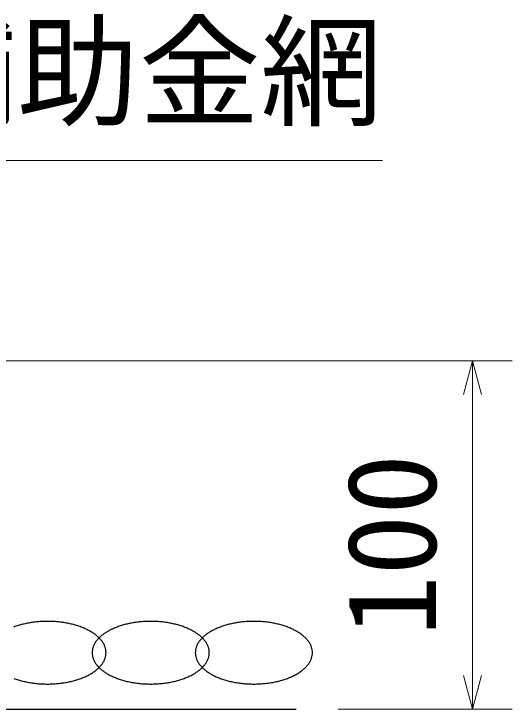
# Model space of a CAD drawing. Units: millimetres, scale not verified. Extents: x 400 to 16400, y 400 to 11650.
# Drawn here: x 2576 to 3148, y 2079 to 2878 of the extents above; entities that cross this region are included whole.
import ezdxf
from ezdxf.enums import TextEntityAlignment as Align

# ---------------------------------------------------------------- set-up
doc = ezdxf.new("R2010")
doc.units = ezdxf.units.MM
doc.header["$LTSCALE"] = 40
for name, color, linetype, lineweight in [('C-STR', 1, 'Continuous', 25), ('C-STR-DIM', 1, 'Continuous', 13), ('C-STR-HTXT', 1, 'Continuous', 13)]:
    doc.layers.add(name, color=color, linetype=linetype, lineweight=lineweight)
doc.styles.add('ＭＳ ゴシック', font='')
doc.styles.get('ＭＳ ゴシック').set_extended_font_data('MS Gothic')

msp = doc.modelspace()

# ---------------------------------------------------------------- linework, layer by layer
at = {"layer": 'C-STR', "color": 7}
msp.add_line((1016.6, 2079.08), (2900.44, 2079.08), dxfattribs=at)
at = {"layer": 'C-STR'}
for centre, radius, start, end in [((2607.43, 2089.33), 89.72, 107.15318, 110.49344), ((2610.09, 2080.57), 98.87, 103.99869, 107.13099), ((2612.07, 2072.51), 107.17, 101.01196, 103.98166), ((2613.4, 2065.54), 114.27, 98.15282, 100.99949), ((2614.17, 2060.01), 119.85, 95.38561, 98.14445), ((2614.52, 2056.22), 123.66, 92.67795, 95.38106), ((2614.6, 2054.35), 125.53, 89.99955, 92.67705), ((2614.61, 2054.53), 125.36, 87.32113, 90.00228), ((2614.73, 2056.72), 123.16, 84.61342, 87.32758), ((2615.13, 2060.82), 119.04, 81.84613, 84.62382), ((2615.99, 2066.61), 113.19, 78.98686, 81.86084), ((2617.43, 2073.79), 105.86, 75.99997, 79.00641), ((2619.52, 2082), 97.39, 72.84527, 76.02505), ((2622.29, 2090.82), 88.14, 69.47661, 72.87677), ((2625.73, 2099.85), 78.49, 65.84032, 69.51561), ((2722.66, 2098.35), 80.11, 110.52158, 114.12249), ((2725.99, 2089.33), 89.72, 107.15318, 110.49344), ((2728.65, 2080.57), 98.87, 103.99869, 107.13099), ((2730.63, 2072.51), 107.17, 101.01196, 103.98166), ((2731.96, 2065.54), 114.27, 98.15282, 100.99949), ((2732.73, 2060.01), 119.85, 95.38561, 98.14445), ((2733.08, 2056.22), 123.66, 92.67795, 95.38106), ((2733.16, 2054.35), 125.53, 89.99955, 92.67705), ((2733.17, 2054.53), 125.36, 87.32113, 90.00228), ((2733.29, 2056.72), 123.16, 84.61342, 87.32758), ((2733.69, 2060.82), 119.04, 81.84613, 84.62382), ((2734.55, 2066.61), 113.19, 78.98686, 81.86084), ((2735.99, 2073.79), 105.86, 75.99997, 79.00641), ((2738.08, 2082), 97.39, 72.84527, 76.02505), ((2740.85, 2090.82), 88.14, 69.47661, 72.87677), ((2744.29, 2099.85), 78.49, 65.84032, 69.51561), ((2841.22, 2098.35), 80.11, 110.52158, 114.12249), ((2844.55, 2089.33), 89.72, 107.15318, 110.49344), ((2847.21, 2080.57), 98.87, 103.99869, 107.13099), ((2849.19, 2072.51), 107.17, 101.01196, 103.98166), ((2850.52, 2065.54), 114.27, 98.15282, 100.99949), ((2851.29, 2060.01), 119.85, 95.38561, 98.14445), ((2851.64, 2056.22), 123.66, 92.67795, 95.38106), ((2851.72, 2054.35), 125.53, 89.99955, 92.67705), ((2851.73, 2054.53), 125.36, 87.32113, 90.00228), ((2851.85, 2056.72), 123.16, 84.61342, 87.32758), ((2852.25, 2060.82), 119.04, 81.84613, 84.62382), ((2853.11, 2066.61), 113.19, 78.98686, 81.86084), ((2854.55, 2073.79), 105.86, 75.99997, 79.00641), ((2856.64, 2082), 97.39, 72.84527, 76.02505), ((2859.41, 2090.82), 88.14, 69.47661, 72.87677), ((2862.85, 2099.85), 78.49, 65.84032, 69.51561), ((2629.74, 2108.66), 68.8, 61.87376, 65.88808), ((2634.21, 2116.89), 59.44, 57.50416, 61.93159), ((2638.96, 2124.23), 50.7, 52.64863, 57.57321), ((2709.61, 2123.08), 52.1, 122.49311, 127.28505), ((2714.33, 2115.57), 60.96, 118.1238, 122.44045), ((2718.73, 2107.22), 70.4, 114.15757, 118.0806), ((2748.3, 2108.66), 68.8, 61.87376, 65.88808), ((2752.77, 2116.89), 59.44, 57.50416, 61.93159), ((2757.52, 2124.23), 50.7, 52.64863, 57.57321), ((2828.17, 2123.08), 52.1, 122.49311, 127.28505), ((2832.89, 2115.57), 60.96, 118.12381, 122.44045), ((2837.29, 2107.22), 70.4, 114.15757, 118.0806), ((2866.86, 2108.66), 68.8, 61.87376, 65.88808), ((2871.33, 2116.89), 59.44, 57.50416, 61.93159), ((2876.08, 2124.23), 50.7, 52.64863, 57.57321), ((2643.79, 2130.45), 42.82, 47.21659, 52.7294), ((2695.67, 2138.6), 31.17, 138.88111, 145.63061), ((2700.06, 2134.69), 37.05, 132.78067, 138.79433), ((2648.47, 2135.43), 35.99, 41.11694, 47.30805), ((2704.78, 2129.5), 44.06, 127.34847, 132.70554), ((2652.79, 2139.13), 30.3, 34.27301, 41.21527), ((2762.35, 2130.45), 42.82, 47.21659, 52.7294), ((2814.23, 2138.6), 31.17, 138.88111, 145.63061), ((2818.62, 2134.69), 37.05, 132.78067, 138.79433), ((2767.03, 2135.43), 35.99, 41.11694, 47.30805), ((2823.34, 2129.5), 44.06, 127.34847, 132.70554), ((2771.35, 2139.13), 30.3, 34.27301, 41.21527), ((2880.91, 2130.45), 42.82, 47.21659, 52.7294), ((2885.59, 2135.43), 35.99, 41.11694, 47.30805), ((2889.91, 2139.13), 30.3, 34.27301, 41.21527), ((2686.53, 2143.65), 20.66, 161.727, 170.62758), ((2688.72, 2142.89), 22.99, 153.35475, 161.63457), ((2691.82, 2141.28), 26.48, 145.7268, 153.25504), ((2656.52, 2141.62), 25.81, 26.64796, 34.37019), ((2659.48, 2143.07), 22.52, 18.27941, 26.73127), ((2661.51, 2143.72), 20.39, 9.31198, 18.33344), ((2805.09, 2143.65), 20.66, 161.727, 170.62758), ((2807.28, 2142.89), 22.99, 153.35475, 161.63457), ((2810.38, 2141.28), 26.48, 145.72681, 153.25504), ((2775.08, 2141.62), 25.81, 26.64796, 34.37019), ((2778.04, 2143.07), 22.52, 18.27941, 26.73127), ((2780.07, 2143.72), 20.39, 9.31198, 18.33344), ((2893.64, 2141.62), 25.81, 26.64796, 34.37019), ((2896.6, 2143.07), 22.52, 18.27941, 26.73127), ((2898.63, 2143.72), 20.39, 9.31198, 18.33344), ((2685.35, 2143.87), 19.47, 170.69772, 179.97257), ((2685.26, 2143.88), 19.38, 180.00552, 189.32419), ((2686.26, 2144.04), 20.39, 189.31198, 198.33344), ((2661.24, 2144.11), 20.66, 341.727, 350.62758), ((2662.51, 2143.88), 19.38, 0.00552, 9.32419), ((2662.42, 2143.89), 19.47, 350.69772, 359.97257), ((2803.91, 2143.87), 19.47, 170.69772, 179.97257), ((2803.82, 2143.88), 19.38, 180.00552, 189.32419), ((2804.82, 2144.04), 20.39, 189.31198, 198.33344), ((2779.8, 2144.11), 20.66, 341.727, 350.62758), ((2781.07, 2143.88), 19.38, 0.00552, 9.32419), ((2780.98, 2143.89), 19.47, 350.69772, 359.97257), ((2898.36, 2144.11), 20.66, 341.727, 350.62758), ((2899.63, 2143.88), 19.38, 0.00552, 9.32419), ((2899.54, 2143.89), 19.47, 350.69772, 359.97257), ((2688.29, 2144.69), 22.52, 198.27941, 206.73127), ((2691.25, 2146.14), 25.81, 206.64796, 214.37019), ((2655.95, 2146.48), 26.48, 325.72681, 333.25504), ((2659.05, 2144.87), 22.99, 333.35475, 341.63457), ((2806.85, 2144.69), 22.52, 198.27941, 206.73127), ((2809.81, 2146.14), 25.81, 206.64796, 214.37019), ((2774.51, 2146.48), 26.48, 325.7268, 333.25504), ((2777.61, 2144.87), 22.99, 333.35475, 341.63457), ((2893.07, 2146.48), 26.48, 325.72681, 333.25504), ((2896.17, 2144.87), 22.99, 333.35475, 341.63457), ((2642.99, 2158.26), 44.06, 307.34847, 312.70554), ((2694.98, 2148.63), 30.3, 214.27301, 221.21527), ((2699.3, 2152.33), 35.99, 221.11694, 227.30805), ((2647.71, 2153.07), 37.05, 312.78067, 318.79433), ((2703.98, 2157.31), 42.82, 227.21659, 232.7294), ((2652.1, 2149.16), 31.17, 318.88111, 325.63061), ((2761.55, 2158.26), 44.06, 307.34847, 312.70554), ((2813.54, 2148.63), 30.3, 214.27301, 221.21527), ((2817.86, 2152.33), 35.99, 221.11694, 227.30805), ((2766.27, 2153.07), 37.05, 312.78067, 318.79433), ((2822.54, 2157.31), 42.82, 227.21659, 232.7294), ((2770.66, 2149.16), 31.17, 318.88111, 325.63061), ((2880.11, 2158.26), 44.06, 307.34847, 312.70554), ((2884.83, 2153.07), 37.05, 312.78067, 318.79433), ((2889.22, 2149.16), 31.17, 318.88111, 325.63061), ((2629.04, 2180.54), 70.4, 294.15757, 298.0806), ((2633.44, 2172.19), 60.96, 298.12381, 302.44045), ((2638.16, 2164.68), 52.1, 302.49311, 307.28505), ((2708.81, 2163.53), 50.7, 232.64863, 237.57321), ((2713.56, 2170.87), 59.44, 237.50416, 241.93159), ((2718.03, 2179.1), 68.8, 241.87376, 245.88808), ((2747.6, 2180.54), 70.4, 294.15757, 298.0806), ((2752, 2172.19), 60.96, 298.12381, 302.44045), ((2756.72, 2164.68), 52.1, 302.49311, 307.28505), ((2827.37, 2163.53), 50.7, 232.64863, 237.57321), ((2832.12, 2170.87), 59.44, 237.50416, 241.93159), ((2836.59, 2179.1), 68.8, 241.87376, 245.88808), ((2866.16, 2180.54), 70.4, 294.15757, 298.0806), ((2870.56, 2172.19), 60.96, 298.1238, 302.44045), ((2875.28, 2164.68), 52.1, 302.49311, 307.28505), ((2606.92, 2196.94), 88.14, 249.47661, 252.87677), ((2609.69, 2205.76), 97.39, 252.84527, 256.02505), ((2611.78, 2213.97), 105.86, 255.99997, 259.00641), ((2613.22, 2221.15), 113.19, 258.98686, 261.86084), ((2614.08, 2226.94), 119.04, 261.84613, 264.62382), ((2615.04, 2227.75), 119.85, 275.38561, 278.14445), ((2615.81, 2222.22), 114.27, 278.15282, 280.99949), ((2617.14, 2215.25), 107.17, 281.01196, 283.98166), ((2619.12, 2207.19), 98.87, 283.99869, 287.13099), ((2621.78, 2198.43), 89.72, 287.15318, 290.49344), ((2625.11, 2189.41), 80.11, 290.52158, 294.12249), ((2722.04, 2187.91), 78.49, 245.84032, 249.51561), ((2725.48, 2196.94), 88.14, 249.47661, 252.87677), ((2728.25, 2205.76), 97.39, 252.84527, 256.02505), ((2730.34, 2213.97), 105.86, 255.99997, 259.00641), ((2731.78, 2221.15), 113.19, 258.98686, 261.86084), ((2732.64, 2226.94), 119.04, 261.84613, 264.62382), ((2733.6, 2227.75), 119.85, 275.38561, 278.14445), ((2734.37, 2222.22), 114.27, 278.15282, 280.99949), ((2735.7, 2215.25), 107.17, 281.01196, 283.98166), ((2737.68, 2207.19), 98.87, 283.99869, 287.13099), ((2740.34, 2198.43), 89.72, 287.15318, 290.49344), ((2743.67, 2189.41), 80.11, 290.52158, 294.12249), ((2840.6, 2187.91), 78.49, 245.84032, 249.51561), ((2844.04, 2196.94), 88.14, 249.47661, 252.87677), ((2846.81, 2205.76), 97.39, 252.84527, 256.02505), ((2848.9, 2213.97), 105.86, 255.99997, 259.00641), ((2850.34, 2221.15), 113.19, 258.98686, 261.86084), ((2851.2, 2226.94), 119.04, 261.84613, 264.62382), ((2852.16, 2227.75), 119.85, 275.38561, 278.14445), ((2852.93, 2222.22), 114.27, 278.15282, 280.99949), ((2854.26, 2215.25), 107.17, 281.01196, 283.98166), ((2856.24, 2207.19), 98.87, 283.99869, 287.13099), ((2858.9, 2198.43), 89.72, 287.15318, 290.49344), ((2862.23, 2189.41), 80.11, 290.52158, 294.12249), ((2614.48, 2231.04), 123.16, 264.61342, 267.32758), ((2614.6, 2233.24), 125.36, 267.32113, 270.00228), ((2614.61, 2233.41), 125.53, 269.99955, 272.67705), ((2614.69, 2231.54), 123.66, 272.67795, 275.38106), ((2733.04, 2231.04), 123.16, 264.61342, 267.32758), ((2733.16, 2233.24), 125.36, 267.32113, 270.00228), ((2733.17, 2233.41), 125.53, 269.99955, 272.67705), ((2733.25, 2231.54), 123.66, 272.67795, 275.38106), ((2851.6, 2231.04), 123.16, 264.61342, 267.32758), ((2851.72, 2233.24), 125.36, 267.32113, 270.00228), ((2851.73, 2233.41), 125.53, 269.99955, 272.67705), ((2851.81, 2231.54), 123.66, 272.67795, 275.38106)]:
    msp.add_arc(centre, radius, start, end, dxfattribs=at)
at = {"layer": 'C-STR-DIM'}
for p, q in [((2128.44, 2479.08), (3148.44, 2479.08)), ((3102.78, 2479.08), (3092.43, 2440.44)), ((3102.78, 2079.08), (3102.78, 2479.08)), ((3102.78, 2479.08), (3113.14, 2440.44)), ((3102.78, 2079.08), (3092.43, 2117.72)), ((3102.78, 2079.08), (3113.14, 2117.72)), ((2948.44, 2079.08), (3148.44, 2079.08))]:
    msp.add_line(p, q, dxfattribs=at)
at = {"layer": 'C-STR-HTXT'}
msp.add_line((2439.62, 2709.33), (2999.62, 2709.33), dxfattribs=at)

# ---------------------------------------------------------------- texts
at = {"layer": 'C-STR-DIM', "color": 7, "style": 'ＭＳ ゴシック'}
msp.add_text('補助金網', height=102.6, dxfattribs=at).set_placement((2439.62, 2729.33), align=Align.BOTTOM_LEFT)
msp.add_text('100', height=102.6, rotation=90, dxfattribs=at).set_placement((3091.84, 2162.81), align=Align.BOTTOM_LEFT)

doc.saveas('drawing.dxf')
